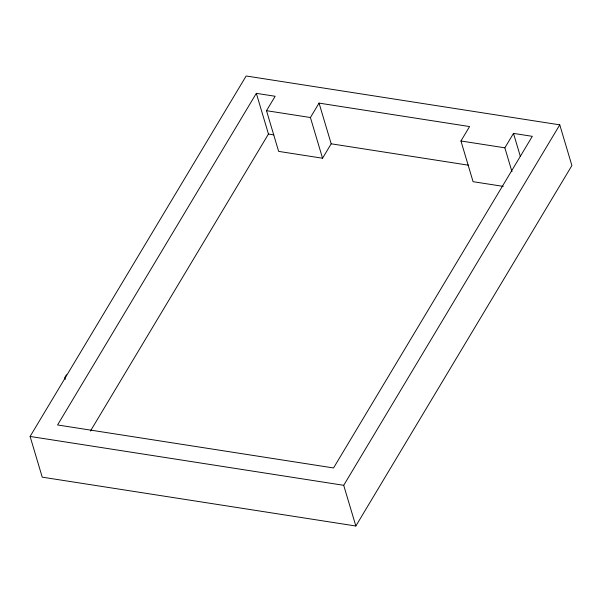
<?xml version="1.0" encoding="UTF-8"?>
<svg xmlns="http://www.w3.org/2000/svg" width="602" height="602" viewBox="0 0 602 602"><rect width="100%" height="100%" fill="white"/><g stroke="black" fill="none" stroke-linecap="round" stroke-linejoin="round"><path stroke-width="0.9" d="M66.453 374.768L64.738 377.62L65.257 379.365M30.1 436.45L246.158 75.987L559.77 124.847L571.9 165.55L355.842 526.013L42.23 477.153L30.1 436.45L343.712 485.31L355.842 526.013M503.264 186.387L473.074 181.684L460.944 140.981L469.583 126.563L319.052 103.108L331.19 143.81L322.544 158.228L278.643 151.388L266.505 110.685L275.152 96.267L256.332 93.34L57.559 424.967L333.538 467.957L532.311 136.33L513.491 133.403L504.852 147.821L511.971 171.713M90.435 431.055L268.462 134.043L256.332 93.34M322.544 158.228L310.414 117.525L319.052 103.108M343.712 485.31L559.77 124.847M266.505 110.685L310.414 117.525M460.944 140.981L504.852 147.821M268.462 134.043L273.842 134.878M331.19 143.81L468.71 165.234M513.491 133.403L520.346 156.407"/></g></svg>
